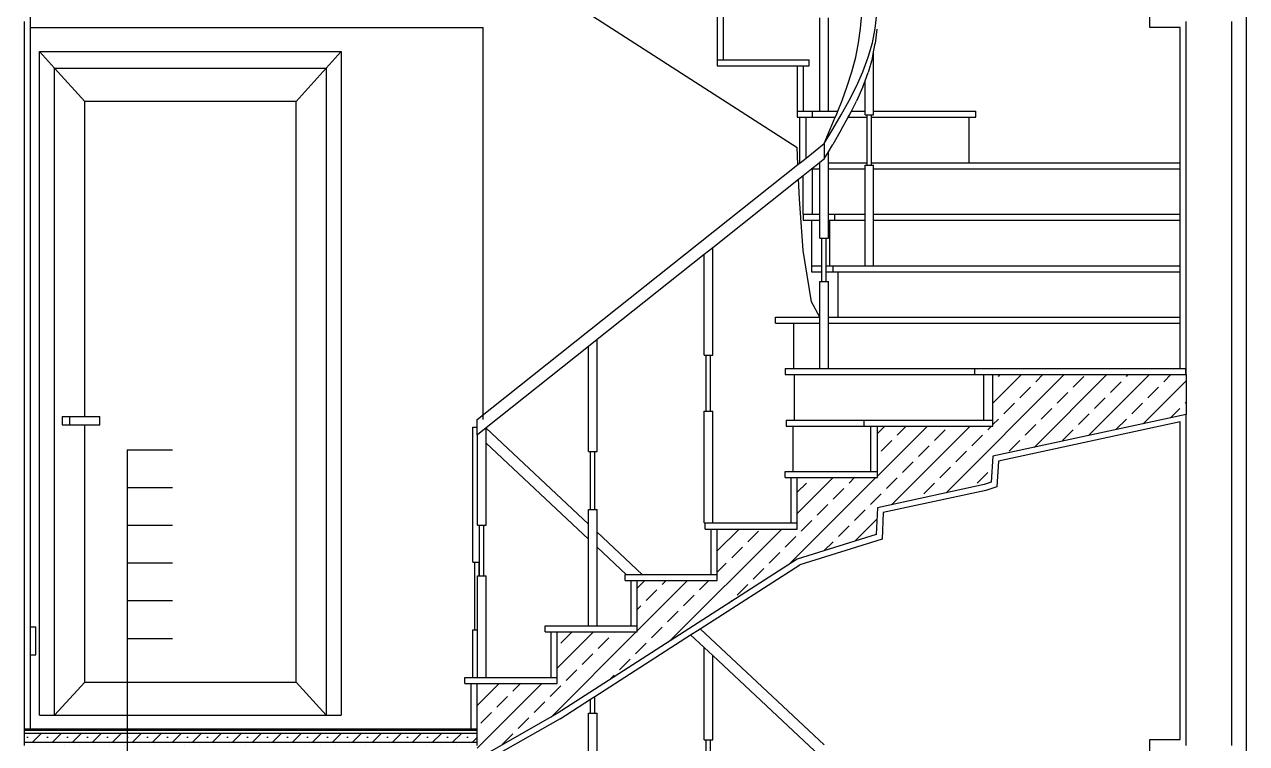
# Model space of a CAD drawing. Header units: metres. Extents: x -220 to 294, y -29 to 18.
# Drawn here: x 30.219 to 34.269, y -4.894 to -2.51 of the extents above; entities that cross this region are included whole.
import ezdxf

# ---------------------------------------------------------------- set-up
doc = ezdxf.new("R2010")
doc.units = ezdxf.units.M
doc.header["$MEASUREMENT"] = 0
for name, color, linetype in [('Cizgi', 7, 'Continuous'), ('Standart', 7, 'Continuous'), ('Tarama', 7, 'Continuous')]:
    doc.layers.add(name, color=color, linetype=linetype)

msp = doc.modelspace()

# ---------------------------------------------------------------- hatches: boundary and pattern name
at = {"layer": 'Tarama', "linetype": 'Continuous', "lineweight": -3}
h = msp.add_hatch(dxfattribs=at)
h.set_pattern_fill('ANSI33', color=58, scale=0.4, style=0)
h.paths.add_polyline_path([(34.0686, -3.8027), (33.4281, -3.9415), (33.4218, -4.0275), (33.3989, -4.0351), (33.0452, -4.1121), (33.0415, -4.2012), (32.7797, -4.2826), (31.9839, -4.7944), (31.7186, -4.945), (31.7186, -4.6944), (31.9839, -4.6944), (31.9839, -4.5238), (32.2492, -4.5238), (32.2492, -4.3532), (32.5144, -4.3532), (32.5144, -4.1826), (32.7797, -4.1826), (32.7797, -4.0121), (33.0452, -4.0121), (33.0452, -3.8415), (33.4281, -3.8415), (33.4281, -3.6709), (34.0686, -3.6709)])
h = msp.add_hatch(dxfattribs=at)
h.set_pattern_fill('NET', color=163, style=0)
h.paths.add_polyline_path([(31.7186, -4.85), (30.2186, -4.85), (30.2186, -4.845), (31.7186, -4.845)])
h = msp.add_hatch(dxfattribs=at)
h.set_pattern_fill('DOTS', color=58, scale=0.8, style=0)
h.paths.add_polyline_path([(31.7186, -4.86), (30.2186, -4.86), (30.2186, -4.85), (31.7186, -4.85)])
h = msp.add_hatch(dxfattribs=at)
h.set_pattern_fill('SACNCR', color=58, scale=0.5, style=0)
h.paths.add_polyline_path([(31.7186, -4.89), (30.2186, -4.89), (30.2186, -4.86), (31.7186, -4.86)])
h = msp.add_hatch(dxfattribs=at)
h.set_pattern_fill('DOTS', color=58, scale=0.8, style=0)
h.paths.add_polyline_path([(31.7186, -4.9), (30.2186, -4.9), (30.2186, -4.89), (31.7186, -4.89)])

# ---------------------------------------------------------------- linework, layer by layer
at = {"layer": 'Cizgi', "color": 241, "linetype": 'Continuous', "lineweight": -3}
for points in [[(33.9486, -2.52), (33.9486, -1.98)], [(34.2686, -3.5236), (34.2686, -2)], [(30.2386, -4.5071), (30.2386, -2.14)], [(34.0486, -2.52), (33.9486, -2.52)], [(34.0486, -2.9685), (34.0486, -2.52)], [(34.0486, -2.9885), (34.0486, -2.9685)], [(34.0486, -3.1391), (34.0486, -2.9885)], [(34.0486, -3.1591), (34.0486, -3.1391)], [(34.0486, -3.3097), (34.0486, -3.1591)], [(34.0486, -3.3297), (34.0486, -3.3097)], [(34.0486, -3.4803), (34.0486, -3.3297)], [(34.0486, -3.5003), (34.0486, -3.4803)], [(34.0486, -3.6509), (34.0486, -3.5003)], [(34.2686, -4.92), (34.2686, -3.5236)], [(34.0486, -3.8275), (33.447, -3.9579)], [(34.0486, -4.88), (34.0486, -3.8275)], [(33.447, -3.9579), (33.4408, -4.0424)], [(33.4408, -4.0424), (33.4042, -4.0544)], [(33.4042, -4.0544), (33.0645, -4.1283)], [(33.0645, -4.1283), (33.0609, -4.2161)], [(33.0609, -4.2161), (32.7883, -4.3009)], [(32.4581, -4.5133), (32.7883, -4.3009)], [(30.2386, -4.6), (30.2386, -4.5071)], [(32.109, -4.7377), (32.4264, -4.5336)], [(32.4264, -4.5336), (32.4581, -4.5133)], [(30.2386, -4.845), (30.2386, -4.6)], [(34.2686, -7.8), (34.2686, -4.69)], [(32.0949, -4.7468), (32.109, -4.7377)], [(31.9943, -4.8115), (32.0949, -4.7468)], [(31.9943, -4.8115), (31.7386, -4.9566)], [(33.9486, -4.88), (34.0486, -4.88)], [(33.9486, -5.1966), (33.9486, -4.88)]]:
    msp.add_lwpolyline(points, dxfattribs=at)
at = {"layer": 'Cizgi', "color": 98, "linetype": 'Continuous', "lineweight": -3}
for points in [[(31.7186, -2.2356), (32.7797, -2.9179)], [(32.5144, -2.4768), (32.5144, -2.6274)], [(32.5344, -2.4768), (32.5344, -2.6274)], [(32.8545, -2.7979), (32.8545, -2.4881)], [(32.8828, -2.7979), (32.8828, -2.4881)], [(32.9898, -2.5234), (32.9932, -2.4756)], [(33.0383, -2.5234), (33.043, -2.4756)], [(32.9831, -2.5711), (32.9898, -2.5234)], [(33.0289, -2.5711), (33.0383, -2.5234)], [(33.043, -2.5256), (33.0383, -2.5734)], [(32.9733, -2.6188), (32.9831, -2.5711)], [(33.0151, -2.6188), (33.0289, -2.5711)], [(33.0328, -2.6013), (33.0383, -2.5734)], [(30.2686, -2.6), (31.2686, -2.6)], [(30.3186, -2.655), (30.2686, -2.6)], [(30.2686, -4.8), (30.2686, -2.6)], [(31.2186, -2.655), (31.2686, -2.6)], [(31.2686, -2.6), (31.2686, -4.8)], [(32.5144, -2.6274), (32.5144, -2.6474)], [(32.5144, -2.6274), (32.5344, -2.6274)], [(32.5344, -2.6274), (32.8197, -2.6274)], [(32.8197, -2.6474), (32.8197, -2.6274)], [(32.9606, -2.6666), (32.9733, -2.6188)], [(32.9974, -2.6666), (33.0151, -2.6188)], [(33.0289, -2.6211), (33.0151, -2.6688)], [(33.0289, -2.6211), (33.0328, -2.6013)], [(33.0328, -2.7979), (33.0328, -2.6013)], [(30.3186, -2.655), (31.2186, -2.655)], [(30.3186, -4.8), (30.3186, -2.655)], [(30.4186, -2.765), (30.3186, -2.655)], [(31.1186, -2.765), (31.2186, -2.655)], [(31.2186, -2.655), (31.2186, -4.8)], [(32.5144, -2.6474), (32.7797, -2.6474)], [(32.7797, -2.6474), (32.7797, -2.7979)], [(32.7797, -2.6474), (32.7997, -2.6474)], [(32.7997, -2.6474), (32.7997, -2.7979)], [(32.7997, -2.6474), (32.8197, -2.6474)], [(32.9454, -2.7143), (32.9606, -2.6666)], [(32.9761, -2.7143), (32.9974, -2.6666)], [(33.0045, -2.6975), (33.0151, -2.6688)], [(32.9974, -2.7166), (33.0045, -2.6975)], [(33.0045, -2.7979), (33.0045, -2.6975)], [(32.9281, -2.762), (32.9454, -2.7143)], [(32.9519, -2.762), (32.9761, -2.7143)], [(32.9974, -2.7166), (32.9761, -2.7643)], [(31.1186, -2.765), (30.4186, -2.765)], [(30.4186, -3.81), (30.4186, -2.765)], [(31.1186, -4.69), (31.1186, -2.765)], [(32.9139, -2.7979), (32.9281, -2.762)], [(32.9255, -2.8098), (32.9519, -2.762)], [(32.9591, -2.7979), (32.9761, -2.7643)], [(32.7797, -2.7979), (32.7797, -2.8179)], [(32.7797, -2.7979), (32.7997, -2.7979)], [(32.7797, -2.8179), (32.7868, -2.8179)], [(32.7868, -2.8179), (32.7868, -2.9685)], [(32.7868, -2.8179), (32.8087, -2.8179)], [(32.7997, -2.7979), (32.8306, -2.7979)], [(32.8087, -2.9529), (32.8087, -2.8179)], [(32.8087, -2.8179), (32.8306, -2.8179)], [(32.8306, -2.8179), (32.8306, -2.7979)], [(32.8306, -2.7979), (32.8545, -2.7979)], [(32.8306, -2.8179), (32.9058, -2.8179)], [(32.8545, -2.7979), (32.8828, -2.7979)], [(32.8828, -2.7979), (32.9139, -2.7979)], [(32.8892, -2.8575), (32.9058, -2.8179)], [(32.8974, -2.8575), (32.9255, -2.8098)], [(32.9058, -2.8179), (32.9092, -2.8098)], [(32.9092, -2.8098), (32.9139, -2.7979)], [(32.9255, -2.8598), (32.9487, -2.8179)], [(32.9487, -2.8179), (32.9519, -2.812)], [(32.9487, -2.8179), (33.0116, -2.8179)], [(32.9519, -2.812), (32.9591, -2.7979)], [(32.9591, -2.7979), (33.0045, -2.7979)], [(33.0045, -2.8099), (33.0045, -2.7979)], [(33.0045, -2.8099), (33.0116, -2.8099)], [(33.0116, -2.8179), (33.0116, -2.8099)], [(33.0116, -2.8099), (33.0257, -2.8099)], [(33.0116, -2.9685), (33.0116, -2.8179)], [(33.0257, -2.8179), (33.0257, -2.8099)], [(33.0257, -2.8099), (33.0328, -2.8099)], [(33.0257, -2.8179), (33.3498, -2.8179)], [(33.0257, -2.9685), (33.0257, -2.8179)], [(33.0328, -2.7979), (33.3718, -2.7979)], [(33.0328, -2.8099), (33.0328, -2.7979)], [(33.3498, -2.9685), (33.3498, -2.8179)], [(33.3498, -2.8179), (33.3718, -2.8179)], [(33.3718, -2.8179), (33.3718, -2.7979)], [(32.8686, -2.9052), (32.8892, -2.8575)], [(32.8686, -2.9052), (32.8974, -2.8575)], [(32.9255, -2.8598), (32.8974, -2.9075)], [(32.8087, -2.9529), (32.8686, -2.9052)], [(32.8686, -2.9052), (32.8686, -2.9552)], [(32.8828, -2.9318), (32.8974, -2.9075)], [(32.782, -2.9741), (32.7797, -2.9179)], [(32.7891, -2.9685), (32.8087, -2.9529)], [(32.8545, -2.9665), (32.8686, -2.9552)], [(32.8686, -2.9552), (32.8828, -2.9318)], [(32.8828, -2.9685), (32.8828, -2.9318)], [(31.7186, -3.82), (32.782, -2.9741)], [(32.782, -2.9741), (32.7868, -2.9704)], [(32.7868, -2.9704), (32.7868, -2.9685)], [(32.7868, -2.9685), (32.7891, -2.9685)], [(32.7868, -2.9704), (32.7891, -2.9685)], [(32.7992, -3.0105), (32.8268, -2.9885)], [(32.8268, -2.9885), (32.8519, -2.9685)], [(32.8268, -2.9885), (32.8289, -2.9885)], [(32.8289, -2.9885), (32.8289, -3.1391)], [(32.8289, -2.9885), (32.8545, -2.9885)], [(32.8519, -2.9685), (32.8545, -2.9665)], [(32.8519, -2.9685), (32.8545, -2.9685)], [(32.8545, -2.9685), (32.8545, -2.9665)], [(32.8545, -2.9885), (32.8545, -2.9685)], [(32.8545, -3.1391), (32.8545, -2.9885)], [(32.8828, -2.9685), (33.0116, -2.9685)], [(32.8828, -2.9885), (32.8828, -2.9685)], [(32.8828, -2.9885), (33.0045, -2.9885)], [(32.8828, -3.1391), (32.8828, -2.9885)], [(33.0045, -2.9765), (33.0116, -2.9765)], [(33.0045, -2.9885), (33.0045, -2.9765)], [(33.0045, -3.1391), (33.0045, -2.9885)], [(33.0116, -2.9765), (33.0116, -2.9685)], [(33.0116, -2.9765), (33.0257, -2.9765)], [(33.0257, -2.9685), (33.3498, -2.9685)], [(33.0257, -2.9765), (33.0257, -2.9685)], [(33.0257, -2.9765), (33.0328, -2.9765)], [(33.0328, -2.9885), (33.0328, -2.9765)], [(33.0328, -2.9885), (34.0486, -2.9885)], [(33.0328, -3.1391), (33.0328, -2.9885)], [(33.3498, -2.9685), (34.0486, -2.9685)], [(32.4995, -3.2489), (32.784, -3.0225)], [(32.784, -3.0225), (32.7992, -3.0105)], [(32.7868, -3.0885), (32.784, -3.0225)], [(32.7992, -3.1391), (32.7992, -3.0105)], [(32.7992, -3.2591), (32.7868, -3.0885)], [(32.7992, -3.1391), (32.7992, -3.1591)], [(32.7992, -3.1391), (32.8289, -3.1391)], [(32.8289, -3.1391), (32.8545, -3.1391)], [(32.8545, -3.1591), (32.8545, -3.1391)], [(32.8828, -3.1391), (32.9045, -3.1391)], [(32.8828, -3.1591), (32.8828, -3.1391)], [(32.9045, -3.1591), (32.9045, -3.1391)], [(32.9045, -3.1391), (33.0045, -3.1391)], [(33.0045, -3.1591), (33.0045, -3.1391)], [(33.0328, -3.1391), (34.0486, -3.1391)], [(33.0328, -3.1591), (33.0328, -3.1391)], [(32.7992, -3.1591), (32.8272, -3.1591)], [(32.8272, -3.1591), (32.8272, -3.3097)], [(32.8272, -3.1591), (32.8545, -3.1591)], [(32.8545, -3.2185), (32.8545, -3.1591)], [(32.8828, -3.1591), (32.8872, -3.1591)], [(32.8828, -3.2185), (32.8828, -3.1591)], [(32.8872, -3.3097), (32.8872, -3.1591)], [(32.8872, -3.1591), (32.9045, -3.1591)], [(32.9045, -3.1591), (33.0045, -3.1591)], [(33.0045, -3.3097), (33.0045, -3.1591)], [(33.0328, -3.1591), (34.0486, -3.1591)], [(33.0328, -3.3097), (33.0328, -3.1591)], [(32.8545, -3.2185), (32.8616, -3.2185)], [(32.8616, -3.3097), (32.8616, -3.2185)], [(32.8616, -3.2185), (32.8757, -3.2185)], [(32.8757, -3.3097), (32.8757, -3.2185)], [(32.8757, -3.2185), (32.8828, -3.2185)], [(32.1161, -3.5538), (32.4712, -3.2714)], [(32.4712, -3.2714), (32.4995, -3.2489)], [(32.4712, -3.6062), (32.4712, -3.2714)], [(32.4995, -3.6062), (32.4995, -3.2489)], [(32.8272, -3.4297), (32.7992, -3.2591)], [(32.8272, -3.3097), (32.8272, -3.3297)], [(32.8272, -3.3097), (32.8616, -3.3097)], [(32.8616, -3.3297), (32.8616, -3.3097)], [(32.8757, -3.3097), (32.8872, -3.3097)], [(32.8757, -3.3297), (32.8757, -3.3097)], [(32.8872, -3.3097), (32.8986, -3.3097)], [(32.8986, -3.3297), (32.8986, -3.3097)], [(32.8986, -3.3097), (33.0045, -3.3097)], [(33.0045, -3.3097), (33.0328, -3.3097)], [(33.0328, -3.3097), (34.0486, -3.3097)], [(32.8272, -3.3297), (32.8616, -3.3297)], [(32.8616, -3.3626), (32.8616, -3.3297)], [(32.8757, -3.3297), (32.8986, -3.3297)], [(32.8757, -3.3626), (32.8757, -3.3297)], [(32.8986, -3.3297), (32.9145, -3.3297)], [(32.9145, -3.3297), (32.9145, -3.4803)], [(32.9145, -3.3297), (34.0486, -3.3297)], [(32.8543, -3.4803), (32.8545, -3.3626)], [(32.8545, -3.3626), (32.8616, -3.3626)], [(32.8616, -3.3626), (32.8757, -3.3626)], [(32.8757, -3.3626), (32.8828, -3.3626)], [(32.8828, -3.4803), (32.8828, -3.3626)], [(32.8543, -3.4803), (32.8272, -3.4297)], [(32.7072, -3.5003), (32.7072, -3.4803)], [(32.7072, -3.4803), (32.8543, -3.4803)], [(32.8545, -3.5003), (32.8543, -3.4803)], [(32.8828, -3.4803), (32.9145, -3.4803)], [(32.8828, -3.5003), (32.8828, -3.4803)], [(32.9145, -3.4803), (34.0486, -3.4803)], [(32.7072, -3.5003), (32.7672, -3.5003)], [(32.7672, -3.5003), (32.7672, -3.6509)], [(32.7672, -3.5003), (32.8545, -3.5003)], [(32.8545, -3.6509), (32.8545, -3.5003)], [(32.8828, -3.5003), (34.0486, -3.5003)], [(32.8828, -3.6509), (32.8828, -3.5003)], [(32.0878, -3.5763), (32.1161, -3.5538)], [(32.1161, -3.9256), (32.1161, -3.5538)], [(31.7484, -3.8463), (32.0878, -3.5763)], [(32.0878, -3.9256), (32.0878, -3.5763)], [(32.4712, -3.6062), (32.4782, -3.6062)], [(32.4782, -3.7917), (32.4782, -3.6062)], [(32.4782, -3.6062), (32.4924, -3.6062)], [(32.4924, -3.7917), (32.4924, -3.6062)], [(32.4924, -3.6062), (32.4995, -3.6062)], [(32.7398, -3.6509), (32.7398, -3.6709)], [(32.7398, -3.6509), (32.7672, -3.6509)], [(32.7398, -3.6709), (32.7695, -3.6709)], [(32.7672, -3.6509), (32.8545, -3.6509)], [(32.7695, -3.6709), (32.7695, -3.8215)], [(32.7695, -3.6709), (33.3687, -3.6709)], [(32.8545, -3.6509), (32.8828, -3.6509)], [(32.8828, -3.6509), (33.3687, -3.6509)], [(32.4712, -4.1626), (32.4712, -3.7917)], [(32.4712, -3.7917), (32.4782, -3.7917)], [(32.4782, -3.7917), (32.4924, -3.7917)], [(32.4924, -3.7917), (32.4995, -3.7917)], [(32.4995, -4.1626), (32.4995, -3.7917)], [(30.3436, -3.81), (30.3686, -3.81)], [(30.3436, -3.81), (30.3436, -3.8375)], [(30.3436, -3.8375), (30.3686, -3.8375)], [(30.3686, -3.8375), (30.3686, -3.81)], [(30.3686, -3.81), (30.4186, -3.81)], [(30.3686, -3.8375), (30.4186, -3.8375)], [(30.4186, -3.81), (30.4686, -3.81)], [(30.4186, -4.69), (30.4186, -3.8375)], [(30.4186, -3.8375), (30.4686, -3.8375)], [(30.4686, -3.8375), (30.4686, -3.81)], [(31.7045, -4.293), (31.7045, -3.845)], [(31.7045, -3.845), (31.7186, -3.845)], [(31.7186, -3.845), (31.7186, -3.82)], [(31.7186, -3.87), (31.7186, -3.845)], [(31.7202, -3.8688), (31.7484, -3.8463)], [(31.7484, -3.8479), (31.7484, -3.8463)], [(32.7429, -3.8215), (32.7429, -3.8415)], [(32.7429, -3.8215), (32.7695, -3.8215)], [(32.7429, -3.8415), (32.7648, -3.8415)], [(32.7648, -3.8415), (32.7648, -3.9921)], [(32.7648, -3.8415), (33.0013, -3.8415)], [(32.7695, -3.8215), (33.0013, -3.8215)], [(31.7186, -3.87), (31.7202, -3.8688)], [(31.7186, -3.87), (31.7202, -3.8714)], [(31.7202, -3.8714), (31.7202, -3.8688)], [(31.7202, -4.1693), (31.7202, -3.8714)], [(31.7484, -3.8479), (32.0878, -4.1662)], [(31.7484, -3.8979), (31.7484, -3.8479)], [(31.7484, -4.1693), (31.7484, -3.8979)], [(31.7484, -3.8979), (32.0878, -4.2162)], [(32.0878, -3.9256), (32.0949, -3.9256)], [(32.0949, -4.1183), (32.0949, -3.9256)], [(32.0949, -3.9256), (32.109, -3.9256)], [(32.109, -4.1183), (32.109, -3.9256)], [(32.109, -3.9256), (32.1161, -3.9256)], [(32.0878, -4.1183), (32.0949, -4.1183)], [(32.0878, -4.1662), (32.0878, -4.1183)], [(32.0949, -4.1183), (32.109, -4.1183)], [(32.109, -4.1183), (32.1161, -4.1183)], [(32.1161, -4.1927), (32.1161, -4.1183)], [(31.7202, -4.1693), (31.7272, -4.1693)], [(31.7272, -4.293), (31.7272, -4.1693)], [(31.7272, -4.1693), (31.7414, -4.1693)], [(31.7414, -4.3377), (31.7414, -4.1693)], [(31.7414, -4.1693), (31.7484, -4.1693)], [(32.0878, -4.2162), (32.0878, -4.1662)], [(32.4712, -4.1626), (32.4744, -4.1626)], [(32.1161, -4.1927), (32.266, -4.3332)], [(32.1161, -4.2427), (32.1161, -4.1927)], [(32.0878, -4.5038), (32.0878, -4.2162)], [(32.1161, -4.5038), (32.1161, -4.2427)], [(32.1161, -4.2427), (32.2127, -4.3332)], [(31.7045, -4.293), (31.7116, -4.293)], [(31.7116, -4.517), (31.7116, -4.293)], [(31.7116, -4.293), (31.7257, -4.293)], [(31.7257, -4.3377), (31.7257, -4.293)], [(31.7257, -4.293), (31.7272, -4.293)], [(31.7272, -4.3377), (31.7272, -4.293)], [(31.7202, -4.3377), (31.7257, -4.3377)], [(31.7202, -4.517), (31.7202, -4.3377)], [(31.7257, -4.3377), (31.7272, -4.3377)], [(31.7272, -4.3377), (31.7414, -4.3377)], [(31.7414, -4.3377), (31.7484, -4.3377)], [(31.7484, -4.6744), (31.7484, -4.3377)], [(30.2386, -4.5071), (30.2561, -4.5071)], [(30.2561, -4.6), (30.2561, -4.5071)], [(31.7045, -4.6744), (31.7045, -4.517)], [(31.7045, -4.517), (31.7116, -4.517)], [(31.7116, -4.517), (31.7202, -4.517)], [(31.7202, -4.6744), (31.7202, -4.517)], [(32.4264, -4.5336), (32.4712, -4.5756)], [(32.4581, -4.5133), (32.8686, -4.8983)], [(32.4712, -4.881), (32.4712, -4.5756)], [(32.4712, -4.5756), (32.4995, -4.6021)], [(30.2386, -4.6), (30.2561, -4.6)], [(32.4995, -4.881), (32.4995, -4.6021)], [(32.4995, -4.6021), (32.8545, -4.935)], [(30.3186, -4.8), (30.4186, -4.69)], [(30.4186, -4.69), (31.1186, -4.69)], [(31.1186, -4.69), (31.2186, -4.8)], [(32.109, -4.7935), (32.109, -4.7377)], [(32.0949, -4.7935), (32.0949, -4.7468)], [(30.2686, -4.8), (30.3186, -4.8)], [(30.3186, -4.8), (31.2186, -4.8)], [(31.2186, -4.8), (31.2686, -4.8)], [(32.0878, -5.0847), (32.0878, -4.7935)], [(32.0878, -4.7935), (32.0949, -4.7935)], [(32.0949, -4.7935), (32.109, -4.7935)], [(32.109, -4.7935), (32.1161, -4.7935)], [(32.1161, -5.0777), (32.1161, -4.7935)], [(32.4712, -4.881), (32.4782, -4.881)], [(32.4782, -5.0396), (32.4782, -4.881)], [(32.4782, -4.881), (32.4924, -4.881)], [(32.4924, -5.0396), (32.4924, -4.881)], [(32.4924, -4.881), (32.4995, -4.881)]]:
    msp.add_lwpolyline(points, dxfattribs=at)
at = {"layer": 'Cizgi', "color": 166, "linetype": 'Continuous', "lineweight": -3}
for points in [[(30.2186, -4.845), (30.2186, -2.5)], [(34.0686, -3.6709), (34.0686, -2.5)], [(34.2186, -2.5), (34.2186, -4.9)], [(34.0686, -4.9), (34.0686, -3.8027)], [(30.2186, -4.9), (30.2186, -4.845)]]:
    msp.add_lwpolyline(points, dxfattribs=at)
at = {"layer": 'Cizgi', "color": 118, "linetype": 'Continuous', "lineweight": -3}
for points in [[(30.2386, -2.52), (31.7386, -2.52)], [(31.7386, -3.82), (31.7386, -2.52)]]:
    msp.add_lwpolyline(points, dxfattribs=at)
at = {"layer": 'Cizgi', "color": 59, "linetype": 'Continuous', "lineweight": -3}
for points in [[(33.3687, -3.6709), (33.3687, -3.6509)], [(33.3687, -3.6509), (34.0486, -3.6509)], [(33.3687, -3.6709), (33.3984, -3.6709)], [(33.3984, -3.8215), (33.3984, -3.6709)], [(33.3984, -3.6709), (33.4281, -3.6709)], [(34.0486, -3.6509), (34.0666, -3.6509)], [(34.0666, -3.6509), (34.0666, -3.6709)], [(33.0013, -3.8415), (33.0013, -3.8215)], [(33.0013, -3.8215), (33.3984, -3.8215)], [(33.0013, -3.8415), (33.0232, -3.8415)], [(33.0232, -3.9921), (33.0232, -3.8415)], [(33.0232, -3.8415), (33.0452, -3.8415)], [(33.3984, -3.8215), (33.4281, -3.8215)], [(32.7397, -4.0121), (32.7397, -3.9921)], [(32.7397, -3.9921), (32.7648, -3.9921)], [(32.7648, -3.9921), (33.0232, -3.9921)], [(33.0232, -3.9921), (33.0452, -3.9921)], [(32.7397, -4.0121), (32.7597, -4.0121)], [(32.7597, -4.1626), (32.7597, -4.0121)], [(32.7597, -4.0121), (32.7797, -4.0121)], [(32.4744, -4.1826), (32.4744, -4.1626)], [(32.4744, -4.1626), (32.4995, -4.1626)], [(32.4995, -4.1626), (32.7597, -4.1626)], [(32.7597, -4.1626), (32.7797, -4.1626)], [(32.4744, -4.1826), (32.4944, -4.1826)], [(32.4944, -4.3332), (32.4944, -4.1826)], [(32.4944, -4.1826), (32.5144, -4.1826)], [(32.2092, -4.3532), (32.2092, -4.3332)], [(32.2092, -4.3332), (32.2127, -4.3332)], [(32.2127, -4.3332), (32.266, -4.3332)], [(32.266, -4.3332), (32.4944, -4.3332)], [(32.4944, -4.3332), (32.5144, -4.3332)], [(32.2092, -4.3532), (32.2292, -4.3532)], [(32.2292, -4.5038), (32.2292, -4.3532)], [(32.2292, -4.3532), (32.2492, -4.3532)], [(31.9439, -4.5238), (31.9439, -4.5038)], [(31.9439, -4.5038), (32.0878, -4.5038)], [(31.9439, -4.5238), (31.9639, -4.5238)], [(31.9639, -4.6744), (31.9639, -4.5238)], [(31.9639, -4.5238), (31.9839, -4.5238)], [(32.0878, -4.5038), (32.1161, -4.5038)], [(32.1161, -4.5038), (32.2292, -4.5038)], [(32.2292, -4.5038), (32.2492, -4.5038)], [(31.6786, -4.6944), (31.6786, -4.6744)], [(31.6786, -4.6744), (31.7045, -4.6744)], [(31.6786, -4.6944), (31.6986, -4.6944)], [(31.6986, -4.845), (31.6986, -4.6944)], [(31.6986, -4.6944), (31.7186, -4.6944)], [(31.7045, -4.6744), (31.7202, -4.6744)], [(31.7202, -4.6744), (31.7484, -4.6744)], [(31.7484, -4.6744), (31.9639, -4.6744)], [(31.9639, -4.6744), (31.9839, -4.6744)], [(30.2186, -4.845), (30.2386, -4.845)], [(30.2386, -4.845), (31.6986, -4.845)], [(31.6986, -4.845), (31.7186, -4.845)]]:
    msp.add_lwpolyline(points, dxfattribs=at)
at = {"layer": 'Cizgi', "color": 7, "linetype": 'Continuous', "lineweight": -3}
for points in [[(33.4281, -3.6709), (34.0666, -3.6709)], [(33.4281, -3.8215), (33.4281, -3.6709)], [(34.0666, -3.6709), (34.0686, -3.6709)], [(34.0686, -3.6709), (34.0686, -3.8027)], [(34.0686, -3.8027), (33.4281, -3.9415)], [(33.0452, -3.8415), (33.4281, -3.8415)], [(33.0452, -3.9921), (33.0452, -3.8415)], [(33.4281, -3.8415), (33.4281, -3.8215)], [(33.4281, -3.9415), (33.4218, -4.0275)], [(33.0452, -4.0121), (33.0452, -3.9921)], [(32.7797, -4.0121), (33.0452, -4.0121)], [(32.7797, -4.1626), (32.7797, -4.0121)], [(33.3989, -4.0351), (33.0452, -4.1121)], [(33.4218, -4.0275), (33.3989, -4.0351)], [(33.0452, -4.1121), (33.0415, -4.2012)], [(32.7797, -4.1826), (32.7797, -4.1626)], [(32.5144, -4.1826), (32.7797, -4.1826)], [(32.5144, -4.3332), (32.5144, -4.1826)], [(33.0415, -4.2012), (32.7797, -4.2826)], [(32.7797, -4.2826), (31.9839, -4.7944)], [(32.5144, -4.3532), (32.5144, -4.3332)], [(32.2492, -4.3532), (32.5144, -4.3532)], [(32.2492, -4.5038), (32.2492, -4.3532)], [(31.9839, -4.5238), (32.2492, -4.5238)], [(31.9839, -4.6744), (31.9839, -4.5238)], [(32.2492, -4.5238), (32.2492, -4.5038)], [(31.7186, -4.6944), (31.9839, -4.6944)], [(31.7186, -4.845), (31.7186, -4.6944)], [(31.9839, -4.6944), (31.9839, -4.6744)], [(31.9839, -4.7944), (31.7186, -4.945)], [(31.7186, -4.9), (31.7186, -4.845)]]:
    msp.add_lwpolyline(points, dxfattribs=at)
at = {"layer": 'Cizgi', "color": 38, "linetype": 'Continuous', "lineweight": -3}
for points in [[(31.7186, -4.85), (30.2186, -4.85)], [(31.7186, -4.86), (30.2186, -4.86)], [(31.7186, -4.89), (30.2186, -4.89)]]:
    msp.add_lwpolyline(points, dxfattribs=at)
at = {"layer": 'Standart', "color": 58, "linetype": 'Continuous', "lineweight": -3}
for points in [[(30.5596, -3.92), (30.5596, -5.04)], [(30.5596, -3.92), (30.7096, -3.92)], [(30.5596, -4.045), (30.7096, -4.045)], [(30.5596, -4.17), (30.7096, -4.17)], [(30.5596, -4.295), (30.7096, -4.295)], [(30.5596, -4.42), (30.7096, -4.42)], [(30.5596, -4.545), (30.7096, -4.545)]]:
    msp.add_lwpolyline(points, dxfattribs=at)

doc.saveas('drawing.dxf')
